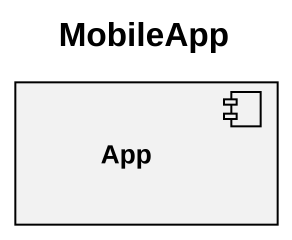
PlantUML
@startuml
title MobileApp
component App
@enduml
